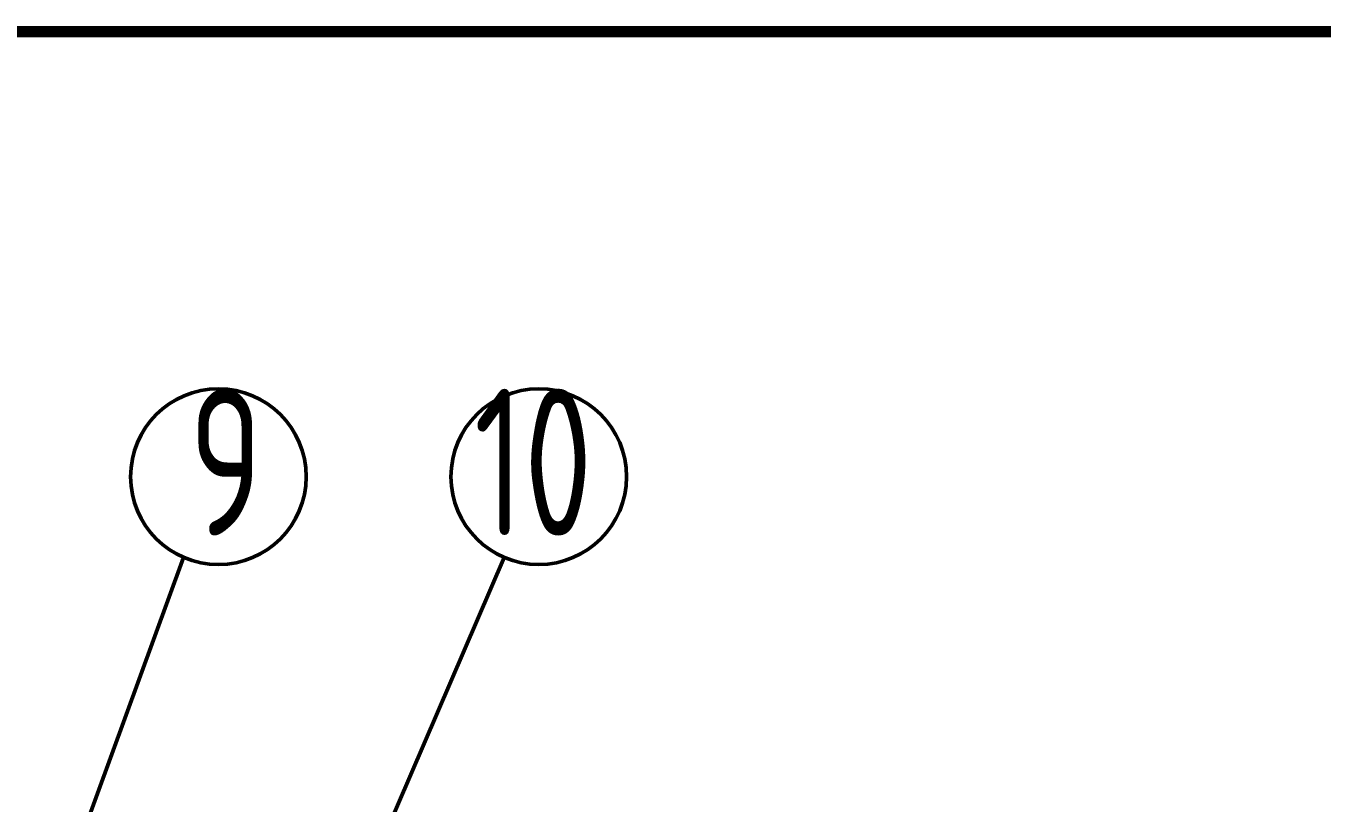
# Model space of a CAD drawing. Header units: millimetres. Extents: x 226184 to 236274, y -181921 to -175474.
# Drawn here: x 229076 to 229945, y -176208 to -175688 of the extents above; entities that cross this region are included whole.
import ezdxf

# ---------------------------------------------------------------- set-up
doc = ezdxf.new("R2010")
doc.units = ezdxf.units.MM
doc.header["$LTSCALE"] = 13
doc.layers.add('1', color=4, linetype='Continuous')
doc.layers.add('粗实线', color=4, linetype='Continuous')
doc.styles.add('pdm', font='gbenor.shx', dxfattribs={"width": 0.8, "bigfont": 'gbhzfs.shx'})

msp = doc.modelspace()

# ---------------------------------------------------------------- linework, layer by layer
at = {"layer": '1', "const_width": 7.598}
msp.add_lwpolyline([(226748.469, -181682.674), (235084.11, -181682.674), (235084.11, -175691.431), (226748.469, -175691.431), (226748.469, -181682.674)], dxfattribs=at)
at = {"layer": '粗实线', "lineweight": 50}
for p, q in [((229181.789, -176043.803), (228951.769, -176673.509)), ((229396.642, -176043.803), (229166.623, -176578.42))]:
    msp.add_line(p, q, dxfattribs=at)
for centre in [(229205.053, -175989.732), (229419.906, -175989.732)]:
    msp.add_circle(centre, 58.863, dxfattribs=at)

# ---------------------------------------------------------------- texts
at = {"layer": '粗实线', "lineweight": 50, "style": 'pdm', "width": 0.8}
for s, height, p in [('9', 98.351, (229185.484, -176029.147)), ('10', 98.3509, (229376.427, -176029.147))]:
    msp.add_text(s, height=height, dxfattribs=at).set_placement(p)

doc.saveas('drawing.dxf')
